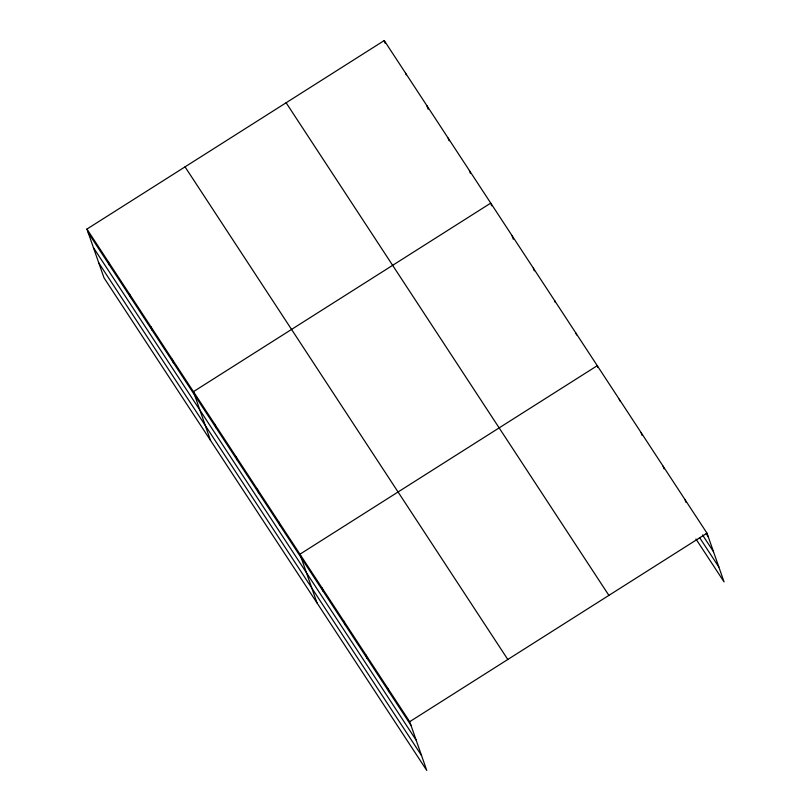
<?xml version="1.0" encoding="UTF-8"?>
<svg xmlns="http://www.w3.org/2000/svg" width="811" height="811" viewBox="0 0 811 811"><rect width="100%" height="100%" fill="white"/><g stroke="black" fill="none" stroke-linecap="round" stroke-linejoin="round"><path stroke-width="1.22" d="M86.929 229.077L409.697 721.689L426.768 770.45L104.001 277.828L86.929 229.077L384.232 40.55L706.999 533.172L724.071 581.923L695.95 539.011M409.697 721.689L706.999 533.172M706.209 533.638L708.267 536.781M702.508 534.925L713.477 551.673M699.65 537.713L718.86 567.031M286.121 102.764L608.889 595.375M185.04 166.863L507.808 659.475M88.196 232.686L410.964 725.308M93.407 247.588L416.175 740.2M98.78 262.936L421.548 755.548M685.052 499.667L685.994 502.374M663.104 466.173L664.047 468.88M641.156 432.668L642.099 435.385M619.209 399.174L619.837 400.979M597.889 367.484L597.261 365.68L299.948 554.197L317.03 602.958M575.952 333.169L576.591 334.973M554.653 300.648L555.282 302.462M533.354 268.137L534.297 270.844M512.045 235.626L513.312 239.235M491.689 205.822L490.746 203.115L193.444 391.642L210.515 440.393M469.437 170.604L470.39 173.311M448.138 138.093L449.091 140.8M426.839 105.572L428.096 109.191M405.53 73.061L406.169 74.865M384.232 40.55L385.174 43.257M387.749 688.194L389.006 691.803M365.802 654.7L367.059 658.309M343.854 621.196L345.111 624.805M321.906 587.701L323.163 591.31M278.649 521.686L279.917 525.305M257.351 489.175L258.618 492.784M236.042 456.664L237.309 460.273M214.743 424.153L216.01 427.762M172.135 359.121L173.402 362.74M150.836 326.61L152.103 330.229M129.537 294.099L130.794 297.708M108.228 261.588L109.495 265.197"/></g></svg>
